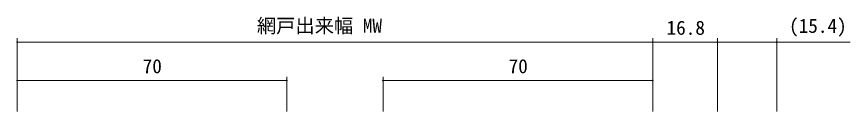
# Model space of a CAD drawing. Units: millimetres, scale not verified. Extents: x -594 to 539, y -420 to 386.
# Drawn here: x 86.6 to 303, y -18.8 to 5.8 of the extents above; entities that cross this region are included whole.
import ezdxf
from ezdxf.enums import TextEntityAlignment as Align

# ---------------------------------------------------------------- set-up
doc = ezdxf.new("R2010")
doc.units = ezdxf.units.MM
doc.header["$LTSCALE"] = 2
doc.layers.add('0-5_YKK_D', color=6, linetype='Continuous', lineweight=9)
doc.styles.add('ＭＳ ゴシック', font='')
doc.styles.get('ＭＳ ゴシック').set_extended_font_data('MS Gothic')

msp = doc.modelspace()

# ---------------------------------------------------------------- linework, layer by layer
at = {"layer": '0-5_YKK_D'}
for p, q in [((86.663, -18.792), (86.663, 0.208)), ((251.663, -18.792), (251.663, 0.208)), ((251.663, -18.792), (251.663, 0.208)), ((268.463, -18.792), (268.463, 0.208)), ((268.463, -18.792), (268.463, 0.208)), ((283.863, -18.792), (283.863, 0.208)), ((86.663, -0.792), (251.663, -0.792)), ((251.663, -0.792), (268.463, -0.792)), ((86.663, -18.792), (86.663, -9.792)), ((86.663, -10.792), (156.663, -10.792)), ((156.663, -18.792), (156.663, -9.792)), ((181.663, -18.792), (181.663, -9.792)), ((251.663, -10.792), (181.663, -10.792)), ((251.663, -18.792), (251.663, -9.792))]:
    msp.add_line(p, q, dxfattribs=at)
msp.add_lwpolyline([(268.463, -0.792), (283.863, -0.792), (302.976, -0.792)], dxfattribs=at)
for centre, start, end in [((86.663, -0.792), 0, 180), ((86.663, -0.792), 180, 0), ((251.663, -0.792), 0, 180), ((251.663, -0.792), 0, 180), ((251.663, -0.792), 180, 0), ((251.663, -0.792), 180, 0), ((268.463, -0.792), 0, 180), ((268.463, -0.792), 0, 180), ((268.463, -0.792), 180, 0), ((268.463, -0.792), 180, 0), ((283.863, -0.792), 0, 180), ((283.863, -0.792), 180, 0), ((86.663, -10.792), 0, 180), ((86.663, -10.792), 180, 0), ((156.663, -10.792), 0, 180), ((156.663, -10.792), 180, 0), ((181.663, -10.792), 0, 180), ((181.663, -10.792), 180, 0), ((251.663, -10.792), 0, 180), ((251.663, -10.792), 180, 0)]:
    msp.add_arc(centre, 0.106, start, end, dxfattribs=at)

# ---------------------------------------------------------------- texts
at = {"layer": '0-5_YKK_D', "color": 4, "style": 'ＭＳ ゴシック'}
for s, p in [('網戸出来幅 MW', (148.917, 0.526)), ('16.8', (255.263, 0.008)), ('(15.4)', (287.069, 0.511)), ('70', (119.263, -9.992)), ('70', (214.263, -9.992))]:
    msp.add_text(s, height=3.666, dxfattribs=at).set_placement(p, align=Align.BOTTOM_LEFT)

doc.saveas('drawing.dxf')
